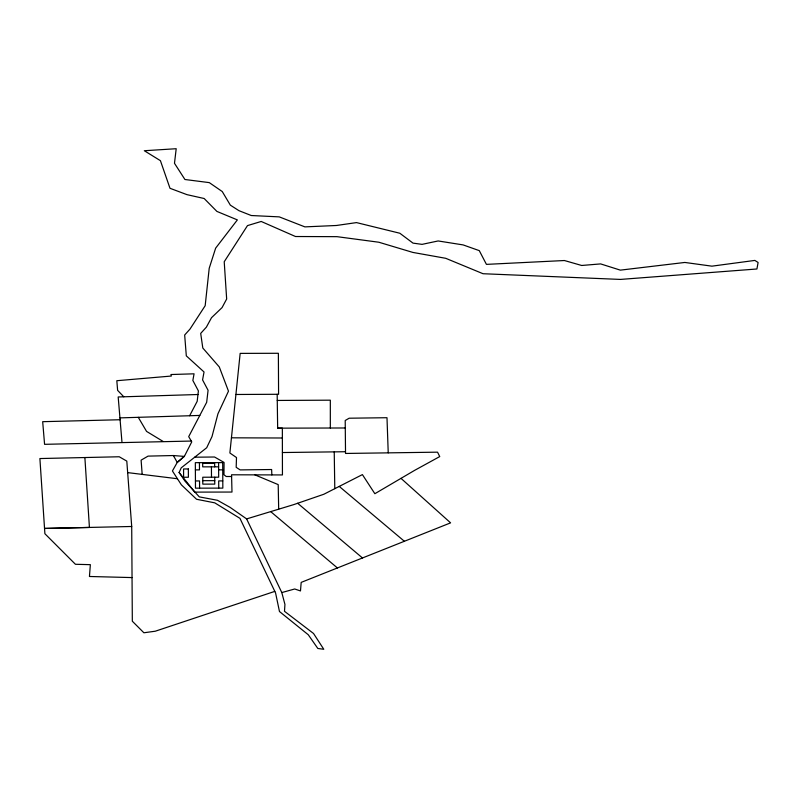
<?xml version="1.0" encoding="UTF-8"?>
<svg xmlns="http://www.w3.org/2000/svg" width="798" height="798" viewBox="0 0 798 798"><rect width="100%" height="100%" fill="white"/><g stroke="black" fill="none" stroke-linecap="round" stroke-linejoin="round"><path stroke-width="1.2" d="M330.322 428.017L330.322 400.177L277.255 400.446L277.185 394.282M123.78 396.786L117.625 390.362L116.817 380.716L171.351 376.038L170.932 374.531L194.064 373.813L192.847 380.447L198.403 390.93L197.186 401.314L189.635 415.748M179.121 472.476L181.236 467.837L206.702 447.738L212.019 436.536L217.944 413.813L228.477 391.16L219.29 366.95L202.802 348.008L200.697 333.394L206.383 327.14L211.52 317.694L222.063 307.599L226.662 299.001L224.218 261.754L247.49 225.605L261.195 221.465L295.499 236.517L336.985 236.667L378.831 242.233L412.875 252.427L445.723 258.303L483.029 273.724L620.485 279.42L756.923 268.986L758.1 262.482L754.858 260.417L711.916 266.163L684.854 262.452L620.355 270.133L600.625 263.909L581.682 265.475L564.415 260.527L486.431 264.377L479.279 250.632L463.129 244.916L438.152 240.956L422.052 244.368L413.005 243.121L399.818 233.235L356.507 222.602L336.447 225.485L304.896 226.881L279.26 216.876L251.26 215.52L239.001 210.692L230.343 205.146L222.253 191.55L209.295 182.622L184.927 179.5L174.483 163.291L176.198 148.717L144.328 150.732L160.418 160.677L169.994 188.288L186.951 194.642L204.168 198.512L216.906 211.42L237.365 219.899L215.64 248.158L209.206 268.298L205.176 305.704L189.994 329.095L184.667 335.01L186.313 355.868L204.039 371.978L202.572 379.908L208.079 390.292L206.672 402.312L188.697 436.646L191.769 441.853L184.418 456.257L177.246 462.431L172.418 470.95L181.375 484.835L196.557 499.269L214.742 502.84L239.959 518.351L275.579 592.994L279.47 611.517L308.277 634.759L317.823 648.465L323.789 649.283L313.534 633.492L284.487 611.288L284.936 604.415L281.804 592.565L246.622 518.909L230.163 507.408L217.465 500.286L199.301 496.885L185.036 481.204L179.121 472.476L194.772 492.117L231.989 492.047L231.56 474.79L282.442 474.94L282.352 428.147L277.664 428.167L277.255 400.446M274.811 591.378L155.291 631.208L143.889 632.774L132.328 621.213L131.71 526.481L126.802 461.114L119.231 456.765L39.9 458.551L44.888 533.722L75.431 564.286L90.354 564.665L89.446 576.485L132.049 577.582M246.622 518.909L293.764 504.605L323.828 494.261L362.402 474.601L374.851 493.713L414.671 470.331L439.738 456.576L437.543 452.167L345.534 453.454L345.205 420.516L349.155 418.212L386.99 417.713L388.227 452.855M281.804 592.565L294.701 588.984L300.477 590.939L301.185 582.39L450.591 522.86L401.025 478.391M197.984 394.511L118.184 396.965L121.984 442.381M119.929 417.883L199.809 415.429M120.089 419.738L42.683 421.683L44.578 444.326L191.301 441.055M173.366 455.538L177.246 462.431L184.258 456.396L173.366 455.538L148.059 456.117L141.106 460.147L142.174 474.391M131.71 526.481L44.518 528.446L89.426 527.438L84.877 457.543M282.402 452.536L345.444 451.728M194.702 457.204L214.542 457.005L224.068 462.441L223.959 474.76L226.213 476.496L231.6 476.516M235.919 394.481L278.582 394.282L278.372 353.285L240.158 353.384L229.874 452.995L236.497 457.543L236.178 467.329L240.148 469.902L271.629 469.523L271.849 474.91M277.664 428.167L345.255 427.977M218.612 466.83L202.702 466.86L202.682 463.399L214.652 463.379L214.672 466.83M195.38 469.892L199.48 469.882L199.44 462.67M218.632 469.852L222.732 469.842M202.782 480.675L214.752 480.655M195.44 480.955L199.54 480.945L199.58 488.157M222.792 480.905L218.692 480.905L218.732 488.127M231.44 437.813L282.372 438.002M127.66 472.606L177.445 478.74M254.911 474.86L278.203 484.615L278.682 509.184M162.952 441.344L146.563 431.399L138.283 417.324M339.24 486.411L404.377 541.273M297.654 503.269L362.482 557.962M270.692 511.608L337.414 567.957M334.232 451.877L334.791 488.675M218.592 462.631L218.672 477.194L202.762 477.224L202.802 484.137L214.772 484.117L214.732 477.204M211.43 466.84L211.49 477.204M222.692 462.621L195.34 462.67L195.48 488.167L222.832 488.117L222.692 462.621M188.348 468.955L183.56 468.965L183.61 477.254L188.398 477.254L188.348 468.955"/></g></svg>
